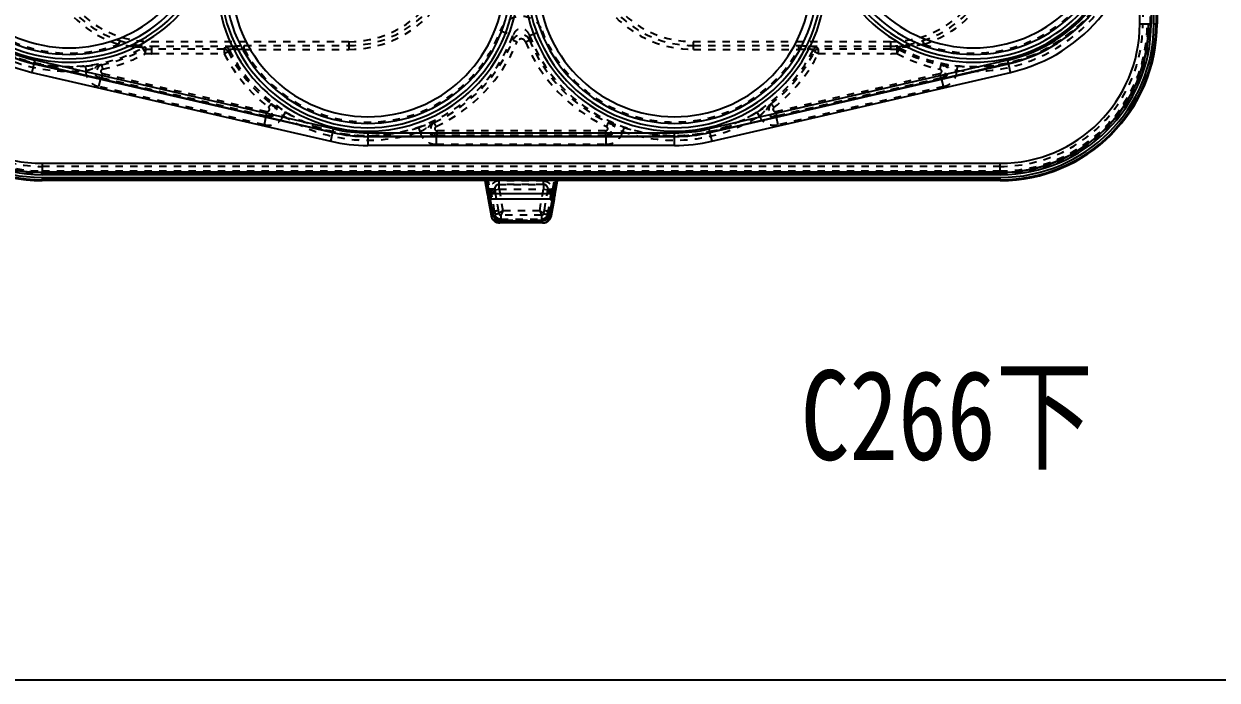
# Model space of a CAD drawing. Header units: millimetres. Extents: x 1727 to 4210, y -6182 to 759.
# Drawn here: x 3102.8 to 3369.4, y -703.2 to -556.7 of the extents above; entities that cross this region are included whole.
import ezdxf

# ---------------------------------------------------------------- set-up
doc = ezdxf.new("R2010")
doc.units = ezdxf.units.MM
doc.header["$LTSCALE"] = 16.335
doc.linetypes.add('HIDDEN', pattern=[0.2, 0.1, -0.1])
doc.layers.get('0').update_dxf_attribs({"linetype": 'CONTINUOUS'})
doc.layers.add('DEFAULT_2', color=8, linetype='HIDDEN')
doc.styles.get("Standard").update_dxf_attribs({"font": 'txt', "width": 0.8})

msp = doc.modelspace()

# ---------------------------------------------------------------- linework, layer by layer
at = {"color": 7, "linetype": 'Continuous'}
for p, q in [((3352.069, -556.714), (3352.069, -445.529)), ((3354.61, -445.481), (3354.61, -556.714)), ((3355.224, -556.714), (3355.224, -445.714)), ((3355.723, -445.714), (3355.723, -556.714)), ((3355.934, -445.714), (3355.934, -556.714)), ((3352.069, -556.714), (3354.61, -556.714)), ((3355.224, -556.714), (3355.934, -556.714)), ((3105.277, -564.798), (3104.644, -567.547)), ((3172.027, -580.183), (3105.277, -564.798)), ((3322.59, -564.798), (3255.84, -580.183)), ((3323.224, -567.547), (3322.59, -564.798)), ((3104.644, -567.547), (3171.394, -582.932)), ((3105.092, -565.603), (3171.842, -580.988)), ((3171.848, -580.961), (3105.098, -565.576)), ((3322.77, -565.576), (3256.02, -580.961)), ((3256.026, -580.988), (3322.776, -565.603)), ((3256.474, -582.932), (3323.224, -567.547)), ((3171.394, -582.932), (3172.027, -580.183)), ((3255.84, -580.183), (3256.474, -582.932)), ((3179.684, -581.054), (3248.184, -581.054)), ((3179.684, -581.054), (3179.684, -583.875)), ((3248.184, -581.852), (3179.684, -581.852)), ((3179.684, -581.88), (3248.184, -581.88)), ((3248.184, -583.875), (3248.184, -581.054)), ((3248.184, -583.875), (3179.684, -583.875)), ((3106.934, -587.849), (3106.934, -590.39)), ((3106.934, -587.849), (3320.934, -587.849)), ((3320.934, -590.39), (3320.934, -587.849)), ((3320.934, -589.844), (3106.934, -589.844)), ((3106.934, -589.891), (3320.934, -589.891)), ((3320.934, -590.39), (3106.934, -590.39)), ((3106.934, -591.003), (3106.934, -591.714)), ((3106.934, -591.003), (3320.934, -591.003)), ((3320.934, -591.503), (3106.934, -591.503)), ((3320.934, -591.714), (3320.934, -591.003)), ((3205.962, -591.714), (3106.934, -591.714)), ((3205.814, -591.694), (3206.331, -594.673)), ((3221.545, -591.706), (3206.323, -591.706)), ((3206.823, -594.588), (3206.323, -591.706)), ((3221.545, -591.706), (3221.045, -594.588)), ((3221.537, -594.673), (3222.046, -591.738)), ((3320.934, -591.714), (3221.906, -591.714)), ((3206.331, -594.673), (3206.823, -594.588)), ((3206.544, -595.881), (3207.193, -599.512)), ((3206.823, -594.588), (3221.045, -594.588)), ((3220.832, -595.837), (3207.036, -595.837)), ((3207.685, -599.469), (3207.036, -595.837)), ((3220.832, -595.837), (3220.183, -599.469)), ((3220.675, -599.512), (3221.324, -595.881)), ((3221.045, -594.588), (3221.537, -594.673)), ((3209.166, -600.704), (3218.702, -600.704)), ((3209.166, -600.704), (3209.166, -601.163)), ((3218.702, -601.162), (3209.166, -601.162)), ((3218.702, -601.163), (3218.702, -600.704))]:
    msp.add_line(p, q, dxfattribs=at)
msp.add_lwpolyline([(2551.758, -310.188), (3425.558, -310.188), (3425.558, -703.248), (2551.758, -703.248)], close=True)
for centre, radius, start, end in [((3112.934, -531.579), 33.717, 102.47454, 77.52546), ((3112.934, -531.579), 32.929, 102.47454, 77.52546), ((3112.934, -531.579), 31.969, 100.30331, 79.69669), ((3314.934, -531.579), 33.717, 102.47454, 77.52546), ((3314.934, -531.579), 32.929, 102.47454, 77.52546), ((3314.934, -531.579), 31.969, 100.30331, 79.69669), ((3112.934, -531.579), 30.491, 97.63481, 82.36519), ((3314.934, -531.579), 30.491, 97.63481, 82.36519), ((3179.684, -546.964), 33.717, 102.47454, 77.52546), ((3248.184, -546.964), 33.717, 102.47454, 77.52546), ((3179.684, -546.964), 32.929, 102.47454, 77.52546), ((3179.684, -546.964), 31.969, 100.30331, 79.69669), ((3179.684, -546.964), 30.491, 97.63481, 82.36519), ((3248.184, -546.964), 32.929, 102.47454, 77.52546), ((3248.184, -546.964), 31.969, 100.30331, 79.69669), ((3248.184, -546.964), 30.491, 97.63481, 82.36519), ((3112.934, -531.579), 36.911, 180, 257.02103), ((3112.934, -531.579), 34.916, 180, 257.02103), ((3112.934, -531.579), 34.888, 180, 257.02103), ((3112.934, -531.579), 34.09, 180, 257.02103), ((3314.934, -531.579), 34.09, 282.97897, 0), ((3314.934, -531.579), 34.888, 282.97897, 0), ((3314.934, -531.579), 34.916, 282.97897, 0), ((3314.934, -531.579), 36.911, 282.97897, 0), ((3106.934, -556.714), 35, 180, 270), ((3106.934, -556.714), 34.789, 180, 270), ((3106.934, -556.714), 34.29, 180, 270), ((3106.934, -556.714), 33.676, 180, 270), ((3106.934, -556.714), 33.177, 180, 270), ((3106.934, -556.714), 33.13, 180, 270), ((3106.934, -556.714), 31.135, 180, 270), ((3320.934, -556.714), 35, 270, 0), ((3320.934, -556.714), 34.789, 270, 0), ((3320.934, -556.714), 34.29, 270, 0), ((3320.934, -556.714), 33.676, 270, 360), ((3320.934, -556.714), 33.177, 270, 0), ((3320.934, -556.714), 33.13, 270, 0), ((3320.934, -556.714), 31.135, 270, 360), ((3179.684, -546.964), 34.916, 257.02103, 270), ((3179.684, -546.964), 34.888, 257.02103, 270), ((3179.684, -546.964), 34.09, 257.02103, 270), ((3248.184, -546.964), 34.09, 270, 282.97897), ((3248.184, -546.964), 34.888, 270, 282.97897), ((3248.184, -546.964), 34.916, 270, 282.97897), ((3179.684, -546.964), 36.911, 257.02103, 270), ((3248.184, -546.964), 36.911, 270, 282.97897), ((3448.58, -552.623), 245.871, 189.84745, 190.13323), ((3465.554, -551.174), 262.348, 189.52532, 189.80211), ((2962.221, -551.158), 262.442, 350.19794, 350.47463), ((2979.178, -552.604), 245.983, 349.86683, 350.15248), ((3209.135, -599.167), 1.973, 190.14898, 193.79418), ((3209.163, -599.159), 2.003, 193.81869, 250.09743), ((3218.705, -599.159), 2.003, 289.9037, 346.17828), ((3218.733, -599.167), 1.973, 346.20275, 349.85107)]:
    msp.add_arc(centre, radius, start, end, dxfattribs=at)
for centre, start_param, end_param in [((3206.327, -591.732), 1.5797833, 2.3751822), ((3221.541, -591.732), 7.0495958, 7.8449946)]:
    msp.add_ellipse(centre, major_axis=(0.507, 0), ratio=0.0516314, start_param=start_param, end_param=end_param, dxfattribs=at)
for points, knots in [([(3207.036, -595.837), (3206.971, -595.849), (3206.878, -595.864), (3206.759, -595.88), (3206.684, -595.888), (3206.624, -595.892), (3206.584, -595.893), (3206.561, -595.891), (3206.55, -595.89), (3206.542, -595.884), (3206.544, -595.881)], [0, 0, 0, 0, 0.3921688, 0.5684513, 0.7203828, 0.8426387, 0.9304489, 0.9605787, 0.9815196, 1, 1, 1, 1]), ([(3221.324, -595.881), (3221.325, -595.884), (3221.317, -595.89), (3221.307, -595.891), (3221.283, -595.893), (3221.243, -595.892), (3221.183, -595.888), (3221.109, -595.879), (3220.99, -595.864), (3220.896, -595.849), (3220.832, -595.837)], [0, 0, 0, 0, 0.0185262, 0.0395431, 0.0697524, 0.1576736, 0.2800938, 0.4320627, 0.6081081, 1, 1, 1, 1]), ([(3207.192, -599.515), (3207.193, -599.519), (3207.211, -599.523), (3207.237, -599.524), (3207.284, -599.523), (3207.372, -599.516), (3207.508, -599.498), (3207.623, -599.48), (3207.685, -599.469)], [0, 0, 0, 0, 0.0250661, 0.0832305, 0.1753901, 0.2988418, 0.6208623, 1, 1, 1, 1]), ([(3209.166, -600.704), (3208.992, -600.705), (3208.641, -600.643), (3208.181, -600.378), (3207.838, -599.973), (3207.715, -599.64), (3207.685, -599.469)], [0, 0, 0, 0, 0.2503683, 0.5005174, 0.750374, 1, 1, 1, 1]), ([(3220.183, -599.469), (3220.152, -599.64), (3220.03, -599.973), (3219.687, -600.378), (3219.226, -600.643), (3218.876, -600.705), (3218.702, -600.704)], [0, 0, 0, 0, 0.2496258, 0.4994826, 0.749632, 1, 1, 1, 1]), ([(3220.183, -599.469), (3220.245, -599.48), (3220.36, -599.498), (3220.496, -599.516), (3220.584, -599.523), (3220.631, -599.524), (3220.657, -599.523), (3220.674, -599.519), (3220.675, -599.515)], [0, 0, 0, 0, 0.3793929, 0.7016551, 0.8249593, 0.9170189, 0.9750331, 1, 1, 1, 1])]:
    msp.add_open_spline(points, degree=3, knots=knots, dxfattribs=at)
for points in [[(3208.481, -601.043), (3208.699, -601.121), (3208.934, -601.163), (3209.166, -601.163)], [(3218.702, -601.163), (3218.934, -601.163), (3219.169, -601.121), (3219.387, -601.043)]]:
    msp.add_open_spline(points, degree=3, dxfattribs=at)
at = {"layer": 'DEFAULT_2', "color": 8, "linetype": 'HIDDEN'}
for p, q in [((3352.757, -445.714), (3352.757, -556.714)), ((3354.46, -556.714), (3354.46, -445.714)), ((3209.287, -558.239), (3212.075, -559.301)), ((3215.793, -559.301), (3218.581, -558.239)), ((3124.241, -560.443), (3123.979, -561.269)), ((3129.986, -561.933), (3130.071, -562.334)), ((3130.016, -563.327), (3130.071, -562.334)), ((3131.434, -563.366), (3131.434, -560.688)), ((3175.434, -560.688), (3131.434, -560.688)), ((3131.434, -561.683), (3149.459, -561.683)), ((3147.579, -562.372), (3147.823, -561.976)), ((3152.033, -562.42), (3152.033, -561.554)), ((3152.033, -561.554), (3175.434, -561.554)), ((3175.434, -560.688), (3175.434, -562.42)), ((3212.095, -560.326), (3213.014, -560.705)), ((3214.853, -560.705), (3215.773, -560.326)), ((3296.434, -560.688), (3252.434, -560.688)), ((3252.434, -562.42), (3252.434, -560.688)), ((3252.434, -561.554), (3275.835, -561.554)), ((3275.835, -561.554), (3275.835, -562.42)), ((3278.409, -561.683), (3296.434, -561.683)), ((3280.045, -561.976), (3280.288, -562.372)), ((3296.434, -560.688), (3296.434, -563.366)), ((3297.797, -562.334), (3297.882, -561.933)), ((3297.797, -562.334), (3297.852, -563.327)), ((3303.888, -561.269), (3303.627, -560.443)), ((3129.545, -562.451), (3130.016, -563.327)), ((3147.579, -562.372), (3131.434, -562.372)), ((3131.434, -563.366), (3147.579, -563.366)), ((3147.579, -562.372), (3147.579, -563.366)), ((3147.579, -563.366), (3148.465, -562.914)), ((3148.711, -562.524), (3148.465, -562.914)), ((3152.033, -562.42), (3175.434, -562.42)), ((3252.434, -562.42), (3275.835, -562.42)), ((3279.403, -562.914), (3279.156, -562.524)), ((3279.403, -562.914), (3280.288, -563.366)), ((3296.434, -562.372), (3280.288, -562.372)), ((3280.288, -563.366), (3280.288, -562.372)), ((3280.288, -563.366), (3296.434, -563.366)), ((3297.852, -563.327), (3298.323, -562.451)), ((3116.57, -566.13), (3116.674, -567.119)), ((3120.092, -565.864), (3120.239, -565.867)), ((3120.446, -566.84), (3120.239, -565.867)), ((3307.629, -565.867), (3307.422, -566.84)), ((3307.629, -565.867), (3307.776, -565.864)), ((3311.298, -566.13), (3311.194, -567.119)), ((3119.615, -570.716), (3120.062, -568.778)), ((3156.993, -577.29), (3120.062, -568.778)), ((3120.215, -568.78), (3120.438, -567.811)), ((3120.215, -568.78), (3156.854, -577.224)), ((3120.438, -567.811), (3157.078, -576.255)), ((3270.79, -576.255), (3307.43, -567.811)), ((3307.806, -568.778), (3270.875, -577.29)), ((3271.013, -577.224), (3307.653, -568.78)), ((3307.43, -567.811), (3307.653, -568.78)), ((3308.253, -570.716), (3307.806, -568.778)), ((3156.546, -579.228), (3119.615, -570.716)), ((3308.253, -570.716), (3271.322, -579.228)), ((3158.108, -574.595), (3157.496, -575.379)), ((3158.108, -574.595), (3158.241, -574.657)), ((3269.627, -574.657), (3269.76, -574.595)), ((3270.372, -575.379), (3269.76, -574.595)), ((3156.546, -579.228), (3156.993, -577.29)), ((3157.078, -576.255), (3156.854, -577.224)), ((3161.291, -576.438), (3160.764, -577.281)), ((3266.576, -576.438), (3267.103, -577.282)), ((3271.013, -577.224), (3270.79, -576.255)), ((3271.322, -579.228), (3270.875, -577.29)), ((3190.987, -579.816), (3191.31, -580.756)), ((3194.359, -578.765), (3194.503, -578.735)), ((3194.923, -579.636), (3194.503, -578.735)), ((3232.734, -580.584), (3195.134, -580.584)), ((3195.134, -581.579), (3195.134, -580.584)), ((3232.734, -580.584), (3232.734, -581.579)), ((3233.365, -578.735), (3232.944, -579.636)), ((3233.365, -578.735), (3233.508, -578.765)), ((3236.881, -579.816), (3236.557, -580.756)), ((3232.883, -581.612), (3194.984, -581.612)), ((3194.984, -583.601), (3194.984, -581.612)), ((3194.984, -583.601), (3232.883, -583.601)), ((3195.134, -581.579), (3232.734, -581.579)), ((3232.883, -583.601), (3232.883, -581.612)), ((3320.934, -588.536), (3106.934, -588.536)), ((3106.934, -589.534), (3320.934, -589.534)), ((3320.934, -589.741), (3106.934, -589.741)), ((3106.934, -590.239), (3320.934, -590.239)), ((3205.814, -591.694), (3205.997, -591.511)), ((3205.997, -591.511), (3206.417, -591.011)), ((3206.379, -593.711), (3205.997, -591.51)), ((3206.417, -591.011), (3206.871, -593.626)), ((3220.997, -593.626), (3221.45, -591.011)), ((3221.45, -591.011), (3221.871, -591.511)), ((3221.87, -591.51), (3221.488, -593.711)), ((3221.871, -591.511), (3222.054, -591.694)), ((3206.871, -593.626), (3206.379, -593.711)), ((3207.318, -599.387), (3206.486, -594.342)), ((3207.163, -593.626), (3206.871, -593.626)), ((3206.978, -594.327), (3207.247, -594.327)), ((3206.978, -594.327), (3207.81, -599.372)), ((3207.961, -593.6), (3207.163, -593.626)), ((3207.98, -598.583), (3207.247, -594.327)), ((3208.014, -593.765), (3207.975, -593.731)), ((3208.014, -593.765), (3208.999, -593.602)), ((3208.014, -593.765), (3208.769, -598.341)), ((3208.035, -594.085), (3208.769, -598.341)), ((3218.907, -591.771), (3208.96, -591.771)), ((3208.96, -592.57), (3208.96, -591.771)), ((3208.96, -592.57), (3218.908, -592.57)), ((3208.999, -592.604), (3208.96, -592.57)), ((3218.868, -592.604), (3208.999, -592.604)), ((3208.999, -593.602), (3208.999, -592.604)), ((3208.999, -593.602), (3218.868, -593.602)), ((3208.999, -593.602), (3209.8, -598.458)), ((3218.068, -598.458), (3218.868, -593.602)), ((3218.908, -592.57), (3218.868, -592.604)), ((3218.868, -592.604), (3218.868, -593.602)), ((3218.868, -593.602), (3219.854, -593.765)), ((3218.908, -592.57), (3218.908, -591.771)), ((3219.099, -598.341), (3219.854, -593.765)), ((3219.099, -598.341), (3219.833, -594.085)), ((3219.893, -593.731), (3219.854, -593.765)), ((3220.621, -594.327), (3219.887, -598.583)), ((3219.906, -593.6), (3220.705, -593.626)), ((3220.058, -599.372), (3220.89, -594.327)), ((3221.382, -594.342), (3220.55, -599.387)), ((3220.621, -594.327), (3220.89, -594.327)), ((3220.997, -593.626), (3220.705, -593.626)), ((3221.488, -593.711), (3220.997, -593.626)), ((3222.046, -591.738), (3222.054, -591.694)), ((3207.193, -599.512), (3207.192, -599.515)), ((3207.318, -599.387), (3207.193, -599.512)), ((3209.8, -598.458), (3209.384, -599.44)), ((3218.484, -599.44), (3209.384, -599.44)), ((3209.384, -599.44), (3209.384, -600.337)), ((3218.068, -598.458), (3209.8, -598.458)), ((3218.068, -598.458), (3218.98, -599.036)), ((3218.484, -599.44), (3218.484, -600.337)), ((3220.675, -599.512), (3220.55, -599.387)), ((3220.675, -599.515), (3220.675, -599.512)), ((3209.276, -601.052), (3209.166, -601.162)), ((3209.166, -601.163), (3209.166, -601.162)), ((3218.591, -600.623), (3209.276, -600.623)), ((3209.276, -600.623), (3209.276, -601.052)), ((3209.276, -601.052), (3218.591, -601.052)), ((3209.384, -600.337), (3218.483, -600.337)), ((3218.591, -600.623), (3218.591, -601.052)), ((3218.702, -601.162), (3218.591, -601.052)), ((3218.702, -601.162), (3218.702, -601.163))]:
    msp.add_line(p, q, dxfattribs=at)
for centre, radius, start, end in [((3112.934, -531.579), 34.661, 110.85165, 298.46167), ((3314.934, -531.579), 34.661, 241.53828, 69.14835), ((3112.934, -531.579), 31.678, 110.85169, 290.4069), ((3314.934, -531.579), 31.678, 249.59286, 69.1483), ((3112.934, -531.579), 35.737, 161.01329, 276.0073), ((3112.934, -531.579), 34.742, 161.0165, 276.00618), ((3314.934, -531.579), 35.737, 263.99226, 18.98627), ((3314.934, -531.579), 34.742, 263.99549, 18.98515), ((3131.434, -537.714), 24.706, 180, 252.43937), ((3131.434, -537.714), 23.84, 180, 252.43937), ((3131.434, -537.714), 22.974, 180, 270), ((3175.434, -537.714), 24.706, 270, 360), ((3175.434, -537.714), 23.84, 270, 0), ((3175.434, -537.714), 22.974, 270, 0), ((3252.434, -537.714), 24.706, 180, 270), ((3252.434, -537.714), 23.84, 180, 270), ((3252.434, -537.714), 22.974, 180, 270), ((3296.434, -537.714), 22.974, 270, 360), ((3296.434, -537.714), 23.84, 287.56098, 0), ((3296.434, -537.714), 24.706, 287.56098, 360), ((3106.934, -556.714), 33.526, 180, 270), ((3106.934, -556.714), 33.027, 180, 270), ((3106.934, -556.714), 32.82, 180, 270), ((3106.934, -556.714), 31.823, 180, 270), ((3320.934, -556.714), 33.526, 270, 360), ((3320.934, -556.714), 33.027, 270, 0), ((3320.934, -556.714), 32.82, 270, 0), ((3320.934, -556.714), 31.823, 270, 0), ((3179.684, -546.964), 34.661, 206.67461, 339.14836), ((3179.684, -546.964), 31.678, 209.20434, 339.14831), ((3213.934, -561.111), 2, 23.12977, 156.87303), ((3248.184, -546.964), 34.661, 200.85164, 333.32539), ((3248.184, -546.964), 31.678, 200.85169, 330.79566), ((3131.434, -537.714), 23.969, 260.96397, 270), ((3131.434, -537.714), 24.658, 266.8314, 270), ((3147.816, -562.982), 1.006, 27.09448, 89.59949), ((3179.684, -546.964), 35.057, 295.00586, 337.59541), ((3179.684, -546.964), 36.052, 295.00586, 337.5953), ((3248.184, -546.964), 36.052, 202.4047, 244.99411), ((3248.184, -546.964), 35.057, 202.40459, 244.99414), ((3280.052, -562.982), 1.006, 90.39956, 152.90522), ((3296.434, -537.714), 23.969, 270, 279.0365), ((3296.434, -537.714), 24.658, 270, 273.16914), ((3112.934, -531.579), 35.057, 282.02689, 298.28218), ((3112.934, -531.579), 36.052, 282.02689, 298.28218), ((3131.434, -537.714), 25.653, 266.8314, 270), ((3147.572, -563.378), 1.006, 27.46304, 89.58881), ((3179.684, -546.964), 36.052, 207.06344, 232.01515), ((3179.684, -546.964), 35.057, 207.06344, 232.01517), ((3248.184, -546.964), 35.057, 307.98483, 332.93656), ((3248.184, -546.964), 36.052, 307.98483, 332.93656), ((3280.295, -563.378), 1.006, 90.41083, 152.53733), ((3296.434, -537.714), 25.653, 270, 273.16914), ((3314.934, -531.579), 36.052, 241.71778, 257.9731), ((3314.934, -531.579), 35.057, 241.71778, 257.97311), ((3121.464, -493.745), 75.045, 268.92779, 269.04821), ((3306.406, -493.847), 74.943, 270.95168, 271.07227), ((3188.533, -509.304), 74.945, 244.99374, 245.11433), ((3179.684, -546.964), 35.737, 238.03433, 288.98628), ((3179.684, -546.964), 34.742, 238.03753, 288.98515), ((3248.184, -546.964), 35.737, 251.01329, 301.96525), ((3248.184, -546.964), 34.742, 251.0165, 301.96413), ((3239.292, -509.212), 75.047, 294.88589, 295.00631), ((3179.498, -508.18), 75.046, 281.90692, 282.02733), ((3248.349, -508.278), 74.946, 257.97272, 258.0933), ((3131.93, -606.636), 75.563, 9.36391, 9.84911), ((3115.212, -607.947), 92.771, 8.44224, 8.88019), ((3208.959, -593.568), 1.797, 89.94662, 181.8525), ((3209.656, -593.558), 2.494, 181.55092, 188.02351), ((3319.985, -578.002), 113.914, 188.02585, 188.23945), ((3208.931, -593.566), 0.971, 182.01059, 189.81635), ((3288.119, -580.279), 81.265, 189.52856, 189.78112), ((3209.004, -593.606), 1.002, 90.22949, 189.13309), ((3218.864, -593.606), 1.002, 350.86691, 89.77051), ((3139.741, -580.277), 81.273, 350.21889, 350.47143), ((3218.937, -593.566), 0.971, 350.18337, 357.98999), ((3107.856, -577.998), 113.942, 351.76058, 351.97412), ((3218.211, -593.558), 2.494, 351.97653, 358.44903), ((3313.206, -608.03), 93.328, 171.12112, 171.55645), ((3296.219, -606.684), 75.848, 170.1518, 170.63518), ((3298.541, -582.971), 91.896, 189.78153, 190.22162), ((3371.719, -570.794), 165.263, 189.59517, 189.83969), ((3056.14, -570.793), 165.271, 350.16034, 350.40484), ((3129.323, -582.97), 91.9, 349.7785, 350.21857)]:
    msp.add_arc(centre, radius, start, end, dxfattribs=at)
for centre, start_param, end_param in [((3206.321, -591.695), 3.0900548, 3.9259772), ((3221.547, -591.695), -0.7843845, 0.0515379)]:
    msp.add_ellipse(centre, major_axis=(0.507, 0), ratio=0.0516314, start_param=start_param, end_param=end_param, dxfattribs=at)
for points, knots in [([(3209.287, -558.239), (3209.466, -557.769), (3209.961, -556.875), (3211.054, -555.805), (3212.42, -555.109), (3213.934, -554.867), (3215.448, -555.11), (3216.814, -555.805), (3217.907, -556.875), (3218.402, -557.769), (3218.581, -558.239)], [0, 0, 0, 0, 0.1250521, 0.2500782, 0.3750535, 0.5000356, 0.6250119, 0.7499767, 0.8749729, 1, 1, 1, 1]), ([(3215.793, -559.301), (3215.655, -558.896), (3215.286, -558.323), (3214.549, -557.9), (3213.934, -557.782), (3213.319, -557.9), (3212.582, -558.323), (3212.213, -558.896), (3212.075, -559.301)], [0, 0, 0, 0, 0.2554713, 0.379135, 0.4999934, 0.6208551, 0.7445158, 1, 1, 1, 1]), ([(3212.095, -560.326), (3212.093, -560.242), (3212.087, -559.901), (3212.08, -559.559), (3212.075, -559.301)], [0, 0, 0, 0, 0.2442881, 1, 1, 1, 1]), ([(3215.793, -559.301), (3215.791, -559.389), (3215.784, -559.73), (3215.778, -560.072), (3215.773, -560.326)], [0, 0, 0, 0, 0.255924, 1, 1, 1, 1]), ([(3127.258, -561.828), (3126.715, -561.784), (3125.623, -561.578), (3124.535, -561.366), (3123.979, -561.269)], [0, 0, 0, 0, 0.4907862, 1, 1, 1, 1]), ([(3124.241, -560.443), (3124.81, -560.623), (3125.942, -560.972), (3127.09, -561.278), (3127.669, -561.385)], [0, 0, 0, 0, 0.5034156, 1, 1, 1, 1]), ([(3127.669, -561.385), (3127.587, -561.391), (3127.463, -561.488), (3127.344, -561.655), (3127.285, -561.767), (3127.258, -561.828)], [0, 0, 0, 0, 0.3950541, 0.6778741, 1, 1, 1, 1]), ([(3129.452, -562.051), (3129.451, -562.042), (3129.426, -562.023), (3129.378, -562.008), (3129.302, -561.991), (3129.161, -561.97), (3128.945, -561.949), (3128.654, -561.927), (3128.331, -561.905), (3127.985, -561.882), (3127.625, -561.857), (3127.381, -561.838), (3127.258, -561.828)], [0, 0, 0, 0, 0.0127972, 0.0365069, 0.0716339, 0.1166825, 0.2296725, 0.3638794, 0.5117333, 0.6687032, 0.8320549, 1, 1, 1, 1]), ([(3127.669, -561.385), (3127.943, -561.443), (3128.344, -561.523), (3128.86, -561.623), (3129.203, -561.691), (3129.501, -561.754), (3129.736, -561.811), (3129.888, -561.86), (3129.962, -561.9), (3129.983, -561.922), (3129.986, -561.933)], [0, 0, 0, 0, 0.3506982, 0.5120652, 0.6599046, 0.7890405, 0.8932307, 0.9645456, 0.9864463, 1, 1, 1, 1]), ([(3129.986, -561.933), (3129.939, -561.93), (3129.755, -561.933), (3129.573, -561.986), (3129.452, -562.051)], [0, 0, 0, 0, 0.2550439, 1, 1, 1, 1]), ([(3129.545, -562.451), (3129.537, -562.418), (3129.515, -562.335), (3129.49, -562.201), (3129.464, -562.101), (3129.452, -562.051)], [0, 0, 0, 0, 0.2492533, 0.6257085, 1, 1, 1, 1]), ([(3147.823, -561.976), (3147.835, -561.957), (3147.886, -561.922), (3147.988, -561.883), (3148.137, -561.843), (3148.418, -561.788), (3148.864, -561.731), (3149.246, -561.698), (3149.459, -561.683)], [0, 0, 0, 0, 0.0402877, 0.1054405, 0.1969048, 0.3140203, 0.6183557, 1, 1, 1, 1]), ([(3149.459, -561.683), (3149.874, -561.668), (3150.73, -561.59), (3151.589, -561.554), (3152.033, -561.554)], [0, 0, 0, 0, 0.483534, 1, 1, 1, 1]), ([(3149.459, -561.683), (3149.588, -561.702), (3149.775, -561.863), (3149.915, -562.137), (3149.969, -562.311), (3149.988, -562.402)], [0, 0, 0, 0, 0.4203986, 0.7003914, 1, 1, 1, 1]), ([(3149.988, -562.402), (3150.146, -562.4), (3150.472, -562.396), (3150.974, -562.37), (3151.499, -562.366), (3151.854, -562.399), (3152.033, -562.42)], [0, 0, 0, 0, 0.2305236, 0.4781629, 0.7365088, 1, 1, 1, 1]), ([(3214.853, -560.705), (3214.779, -560.525), (3214.524, -560.2), (3213.934, -560.013), (3213.344, -560.2), (3213.088, -560.525), (3213.014, -560.705)], [0, 0, 0, 0, 0.2502989, 0.500024, 0.7497392, 1, 1, 1, 1]), ([(3275.835, -561.554), (3276.279, -561.554), (3277.138, -561.59), (3277.994, -561.668), (3278.409, -561.683)], [0, 0, 0, 0, 0.5164637, 1, 1, 1, 1]), ([(3275.835, -562.42), (3276.013, -562.398), (3276.368, -562.366), (3276.894, -562.371), (3277.396, -562.396), (3277.722, -562.4), (3277.879, -562.402)], [0, 0, 0, 0, 0.2634809, 0.5218346, 0.7694796, 1, 1, 1, 1]), ([(3278.409, -561.683), (3278.28, -561.702), (3278.093, -561.863), (3277.953, -562.137), (3277.899, -562.311), (3277.879, -562.402)], [0, 0, 0, 0, 0.4204034, 0.7003943, 1, 1, 1, 1]), ([(3278.409, -561.683), (3278.622, -561.698), (3279.004, -561.731), (3279.45, -561.788), (3279.731, -561.843), (3279.88, -561.883), (3279.981, -561.922), (3280.033, -561.957), (3280.045, -561.976)], [0, 0, 0, 0, 0.3816441, 0.6859886, 0.8031068, 0.8945684, 0.9597151, 1, 1, 1, 1]), ([(3297.882, -561.933), (3297.884, -561.922), (3297.905, -561.9), (3297.979, -561.86), (3298.131, -561.811), (3298.367, -561.754), (3298.664, -561.691), (3299.007, -561.623), (3299.524, -561.523), (3299.925, -561.443), (3300.198, -561.385)], [0, 0, 0, 0, 0.0135707, 0.0354686, 0.1067484, 0.2109532, 0.3400937, 0.4879285, 0.6492969, 1, 1, 1, 1]), ([(3297.882, -561.933), (3297.929, -561.93), (3298.112, -561.933), (3298.295, -561.986), (3298.415, -562.051)], [0, 0, 0, 0, 0.2550439, 1, 1, 1, 1]), ([(3298.415, -562.051), (3298.408, -562.084), (3298.386, -562.167), (3298.36, -562.302), (3298.335, -562.401), (3298.323, -562.451)], [0, 0, 0, 0, 0.2492626, 0.6257022, 1, 1, 1, 1]), ([(3300.61, -561.828), (3300.48, -561.838), (3300.224, -561.858), (3299.849, -561.884), (3299.494, -561.908), (3299.169, -561.93), (3298.884, -561.952), (3298.679, -561.973), (3298.55, -561.994), (3298.482, -562.01), (3298.439, -562.025), (3298.417, -562.043), (3298.415, -562.051)], [0, 0, 0, 0, 0.1771469, 0.347425, 0.5086584, 0.6573963, 0.7889566, 0.8950397, 0.9357615, 0.967022, 0.9882084, 1, 1, 1, 1]), ([(3300.198, -561.385), (3300.777, -561.278), (3301.925, -560.972), (3303.058, -560.623), (3303.627, -560.443)], [0, 0, 0, 0, 0.4965837, 1, 1, 1, 1]), ([(3300.198, -561.385), (3300.281, -561.391), (3300.406, -561.489), (3300.524, -561.655), (3300.583, -561.767), (3300.61, -561.828)], [0, 0, 0, 0, 0.39773, 0.6802235, 1, 1, 1, 1]), ([(3303.888, -561.269), (3303.332, -561.366), (3302.245, -561.577), (3301.152, -561.784), (3300.61, -561.828)], [0, 0, 0, 0, 0.5092109, 1, 1, 1, 1]), ([(3149.988, -562.402), (3149.821, -562.396), (3149.521, -562.391), (3149.133, -562.405), (3148.883, -562.437), (3148.758, -562.479), (3148.719, -562.508), (3148.712, -562.524)], [0, 0, 0, 0, 0.3861096, 0.6911057, 0.8965566, 0.9600439, 1, 1, 1, 1]), ([(3279.156, -562.524), (3279.149, -562.508), (3279.11, -562.479), (3278.984, -562.437), (3278.734, -562.405), (3278.347, -562.391), (3278.047, -562.396), (3277.879, -562.402)], [0, 0, 0, 0, 0.0399576, 0.1034444, 0.3088934, 0.6138897, 1, 1, 1, 1]), ([(3116.569, -566.13), (3116.965, -566.089), (3117.692, -566.015), (3118.663, -565.93), (3119.442, -565.889), (3119.889, -565.873), (3120.092, -565.864)], [0, 0, 0, 0, 0.3378559, 0.62021, 0.8280698, 1, 1, 1, 1]), ([(3116.674, -567.119), (3116.648, -567.537), (3116.768, -568.393), (3117.423, -569.499), (3118.411, -570.311), (3119.206, -570.622), (3119.615, -570.716)], [0, 0, 0, 0, 0.2497251, 0.4996315, 0.7497113, 1, 1, 1, 1]), ([(3116.674, -567.119), (3116.842, -567.089), (3117.168, -567.022), (3117.636, -566.898), (3118.064, -566.729), (3118.45, -566.511), (3118.827, -566.283), (3119.362, -566.026), (3119.798, -565.907), (3120.092, -565.864)], [0, 0, 0, 0, 0.1396815, 0.2724666, 0.3959146, 0.5151234, 0.6351459, 0.7566818, 1, 1, 1, 1]), ([(3120.092, -565.864), (3119.904, -565.895), (3119.531, -565.995), (3119.013, -566.268), (3118.657, -566.626), (3118.483, -566.994), (3118.435, -567.302), (3118.479, -567.611), (3118.645, -567.982), (3118.991, -568.349), (3119.503, -568.635), (3119.874, -568.744), (3120.062, -568.778)], [0, 0, 0, 0, 0.1212339, 0.2439211, 0.3694642, 0.4343441, 0.4999132, 0.5655542, 0.6302257, 0.7557428, 0.8785258, 1, 1, 1, 1]), ([(3120.239, -565.867), (3120.083, -565.905), (3119.78, -566.037), (3119.417, -566.374), (3119.179, -566.816), (3119.093, -567.314), (3119.17, -567.813), (3119.401, -568.259), (3119.759, -568.602), (3120.06, -568.739), (3120.215, -568.78)], [0, 0, 0, 0, 0.1226999, 0.2469677, 0.3728964, 0.5000097, 0.6270559, 0.7530141, 0.8772825, 1, 1, 1, 1]), ([(3120.446, -566.84), (3120.332, -566.864), (3120.115, -566.979), (3119.973, -567.321), (3120.109, -567.665), (3120.324, -567.784), (3120.438, -567.811)], [0, 0, 0, 0, 0.2559505, 0.4997708, 0.743766, 1, 1, 1, 1]), ([(3307.43, -567.811), (3307.543, -567.784), (3307.758, -567.666), (3307.894, -567.321), (3307.753, -566.979), (3307.536, -566.864), (3307.422, -566.84)], [0, 0, 0, 0, 0.2559468, 0.4997885, 0.7437626, 1, 1, 1, 1]), ([(3307.653, -568.78), (3307.808, -568.739), (3308.109, -568.602), (3308.467, -568.259), (3308.698, -567.813), (3308.775, -567.314), (3308.689, -566.816), (3308.451, -566.374), (3308.087, -566.037), (3307.785, -565.905), (3307.629, -565.867)], [0, 0, 0, 0, 0.1227212, 0.2469945, 0.3729185, 0.5000281, 0.6270778, 0.7530407, 0.8773035, 1, 1, 1, 1]), ([(3307.776, -565.864), (3307.978, -565.873), (3308.425, -565.889), (3309.205, -565.93), (3310.177, -566.015), (3310.904, -566.089), (3311.3, -566.131)], [0, 0, 0, 0, 0.1719142, 0.3797747, 0.6621664, 1, 1, 1, 1]), ([(3307.776, -565.864), (3308.07, -565.907), (3308.505, -566.026), (3309.04, -566.283), (3309.417, -566.511), (3309.803, -566.729), (3310.232, -566.897), (3310.7, -567.02), (3311.026, -567.089), (3311.194, -567.119)], [0, 0, 0, 0, 0.2433237, 0.3648576, 0.4848855, 0.6041118, 0.7275311, 0.8603191, 1, 1, 1, 1]), ([(3307.806, -568.778), (3308.014, -568.74), (3308.416, -568.618), (3308.939, -568.3), (3309.32, -567.854), (3309.467, -567.302), (3309.311, -566.753), (3308.921, -566.316), (3308.39, -566.011), (3307.985, -565.898), (3307.776, -565.864)], [0, 0, 0, 0, 0.1351322, 0.2646731, 0.3862446, 0.5001398, 0.613806, 0.7350736, 0.864615, 1, 1, 1, 1]), ([(3308.253, -570.716), (3308.661, -570.622), (3309.456, -570.311), (3310.445, -569.499), (3311.1, -568.393), (3311.22, -567.537), (3311.194, -567.119)], [0, 0, 0, 0, 0.2502434, 0.5003558, 0.7502847, 1, 1, 1, 1]), ([(3156.854, -577.224), (3157.012, -577.256), (3157.342, -577.264), (3157.814, -577.113), (3158.217, -576.813), (3158.504, -576.397), (3158.646, -575.912), (3158.625, -575.411), (3158.445, -574.948), (3158.231, -574.698), (3158.108, -574.595)], [0, 0, 0, 0, 0.1227208, 0.2469934, 0.3729169, 0.5000268, 0.6270767, 0.75304, 0.8773033, 1, 1, 1, 1]), ([(3156.993, -577.29), (3157.197, -577.347), (3157.611, -577.413), (3158.221, -577.356), (3158.758, -577.122), (3159.132, -576.69), (3159.232, -576.128), (3159.073, -575.564), (3158.729, -575.057), (3158.414, -574.779), (3158.241, -574.657)], [0, 0, 0, 0, 0.1351321, 0.264673, 0.3862445, 0.5001396, 0.6138057, 0.7350734, 0.8646151, 1, 1, 1, 1]), ([(3157.078, -576.255), (3157.191, -576.282), (3157.436, -576.269), (3157.71, -576.019), (3157.732, -575.649), (3157.587, -575.451), (3157.496, -575.379)], [0, 0, 0, 0, 0.2559469, 0.4997884, 0.7437626, 1, 1, 1, 1]), ([(3158.241, -574.657), (3158.487, -574.824), (3158.826, -575.122), (3159.194, -575.587), (3159.434, -575.957), (3159.685, -576.322), (3159.997, -576.661), (3160.364, -576.976), (3160.627, -577.18), (3160.765, -577.281)], [0, 0, 0, 0, 0.243324, 0.3648578, 0.4848854, 0.6041119, 0.7275313, 0.8603191, 1, 1, 1, 1]), ([(3158.241, -574.657), (3158.419, -574.753), (3158.814, -574.963), (3159.497, -575.341), (3160.334, -575.843), (3160.955, -576.228), (3161.293, -576.439)], [0, 0, 0, 0, 0.1719143, 0.3797749, 0.6621659, 1, 1, 1, 1]), ([(3266.576, -576.438), (3266.914, -576.228), (3267.535, -575.843), (3268.371, -575.341), (3269.054, -574.963), (3269.448, -574.753), (3269.627, -574.657)], [0, 0, 0, 0, 0.3378559, 0.6202099, 0.8280695, 1, 1, 1, 1]), ([(3267.103, -577.281), (3267.241, -577.181), (3267.504, -576.977), (3267.871, -576.661), (3268.182, -576.322), (3268.434, -575.957), (3268.673, -575.587), (3269.042, -575.122), (3269.381, -574.824), (3269.627, -574.657)], [0, 0, 0, 0, 0.1396815, 0.2724666, 0.3959145, 0.5151234, 0.6351459, 0.7566817, 1, 1, 1, 1]), ([(3269.627, -574.657), (3269.453, -574.779), (3269.139, -575.058), (3268.794, -575.565), (3268.635, -576.129), (3268.736, -576.691), (3269.11, -577.122), (3269.647, -577.356), (3270.257, -577.413), (3270.671, -577.347), (3270.875, -577.29)], [0, 0, 0, 0, 0.1354399, 0.2650568, 0.3863999, 0.5001004, 0.6139636, 0.7354637, 0.8649285, 1, 1, 1, 1]), ([(3269.76, -574.595), (3269.637, -574.698), (3269.422, -574.948), (3269.243, -575.411), (3269.222, -575.912), (3269.363, -576.397), (3269.651, -576.813), (3270.054, -577.113), (3270.526, -577.264), (3270.856, -577.256), (3271.013, -577.225)], [0, 0, 0, 0, 0.1226997, 0.2469668, 0.372895, 0.5000085, 0.6270549, 0.7530134, 0.8772823, 1, 1, 1, 1]), ([(3270.372, -575.379), (3270.28, -575.451), (3270.136, -575.649), (3270.158, -576.018), (3270.431, -576.269), (3270.676, -576.282), (3270.79, -576.255)], [0, 0, 0, 0, 0.2559504, 0.4997708, 0.7437662, 1, 1, 1, 1]), ([(3156.546, -579.228), (3156.955, -579.323), (3157.805, -579.391), (3159.05, -579.093), (3160.122, -578.385), (3160.605, -577.668), (3160.764, -577.281)], [0, 0, 0, 0, 0.2502434, 0.5003558, 0.7502849, 1, 1, 1, 1]), ([(3267.103, -577.282), (3267.263, -577.668), (3267.745, -578.385), (3268.818, -579.093), (3270.062, -579.391), (3270.913, -579.323), (3271.322, -579.228)], [0, 0, 0, 0, 0.2497251, 0.4996316, 0.7497113, 1, 1, 1, 1]), ([(3190.986, -579.816), (3191.363, -579.686), (3192.054, -579.451), (3192.982, -579.15), (3193.732, -578.935), (3194.164, -578.819), (3194.359, -578.765)], [0, 0, 0, 0, 0.3378559, 0.62021, 0.8280695, 1, 1, 1, 1]), ([(3191.31, -580.756), (3191.467, -580.689), (3191.77, -580.55), (3192.198, -580.324), (3192.577, -580.064), (3192.905, -579.764), (3193.221, -579.457), (3193.685, -579.087), (3194.082, -578.873), (3194.359, -578.765)], [0, 0, 0, 0, 0.1396815, 0.2724666, 0.3959144, 0.5151233, 0.6351459, 0.7566817, 1, 1, 1, 1]), ([(3191.31, -580.756), (3191.379, -581.169), (3191.688, -581.976), (3192.575, -582.906), (3193.72, -583.476), (3194.565, -583.601), (3194.984, -583.601)], [0, 0, 0, 0, 0.2497251, 0.4996317, 0.7497113, 1, 1, 1, 1]), ([(3194.359, -578.765), (3194.163, -578.846), (3193.794, -579.046), (3193.344, -579.463), (3193.062, -579.977), (3193.034, -580.547), (3193.302, -581.052), (3193.773, -581.4), (3194.354, -581.593), (3194.773, -581.621), (3194.984, -581.612)], [0, 0, 0, 0, 0.1354399, 0.2650568, 0.3863999, 0.5001004, 0.6139637, 0.7354637, 0.8649285, 1, 1, 1, 1]), ([(3194.503, -578.735), (3194.36, -578.807), (3194.095, -579.003), (3193.816, -579.414), (3193.683, -579.898), (3193.712, -580.402), (3193.899, -580.872), (3194.224, -581.254), (3194.65, -581.508), (3194.973, -581.574), (3195.134, -581.579)], [0, 0, 0, 0, 0.1226997, 0.2469668, 0.372895, 0.5000085, 0.6270549, 0.7530134, 0.8772823, 1, 1, 1, 1]), ([(3194.923, -579.636), (3194.818, -579.686), (3194.633, -579.846), (3194.571, -580.211), (3194.781, -580.517), (3195.017, -580.584), (3195.134, -580.584)], [0, 0, 0, 0, 0.2559504, 0.4997708, 0.7437662, 1, 1, 1, 1]), ([(3232.734, -581.579), (3232.894, -581.574), (3233.218, -581.508), (3233.644, -581.254), (3233.969, -580.872), (3234.156, -580.402), (3234.185, -579.898), (3234.052, -579.414), (3233.773, -579.003), (3233.508, -578.807), (3233.365, -578.735)], [0, 0, 0, 0, 0.1227208, 0.2469934, 0.3729169, 0.5000268, 0.6270767, 0.75304, 0.8773033, 1, 1, 1, 1]), ([(3232.734, -580.584), (3232.851, -580.584), (3233.086, -580.517), (3233.297, -580.212), (3233.235, -579.847), (3233.05, -579.686), (3232.944, -579.636)], [0, 0, 0, 0, 0.2559468, 0.4997882, 0.7437624, 1, 1, 1, 1]), ([(3232.883, -581.612), (3233.095, -581.621), (3233.514, -581.593), (3234.095, -581.4), (3234.566, -581.051), (3234.834, -580.546), (3234.805, -579.976), (3234.523, -579.463), (3234.074, -579.046), (3233.705, -578.846), (3233.508, -578.765)], [0, 0, 0, 0, 0.1351321, 0.264673, 0.3862445, 0.5001396, 0.6138057, 0.7350734, 0.8646151, 1, 1, 1, 1]), ([(3232.883, -583.601), (3233.303, -583.601), (3234.147, -583.476), (3235.293, -582.906), (3236.179, -581.976), (3236.489, -581.169), (3236.557, -580.756)], [0, 0, 0, 0, 0.2502434, 0.5003558, 0.7502849, 1, 1, 1, 1]), ([(3233.508, -578.765), (3233.704, -578.819), (3234.136, -578.935), (3234.886, -579.15), (3235.814, -579.452), (3236.506, -579.687), (3236.882, -579.816)], [0, 0, 0, 0, 0.1719143, 0.3797749, 0.6621659, 1, 1, 1, 1]), ([(3233.508, -578.765), (3233.785, -578.873), (3234.183, -579.087), (3234.646, -579.457), (3234.963, -579.764), (3235.29, -580.064), (3235.67, -580.324), (3236.098, -580.549), (3236.4, -580.688), (3236.557, -580.756)], [0, 0, 0, 0, 0.243324, 0.3648578, 0.4848854, 0.6041119, 0.7275313, 0.8603191, 1, 1, 1, 1]), ([(3206.486, -594.342), (3206.49, -594.347), (3206.507, -594.355), (3206.559, -594.364), (3206.66, -594.363), (3206.807, -594.351), (3206.918, -594.336), (3206.978, -594.327)], [0, 0, 0, 0, 0.0383733, 0.1052458, 0.3246291, 0.6369561, 1, 1, 1, 1]), ([(3207.975, -593.731), (3207.971, -593.737), (3207.947, -593.746), (3207.901, -593.762), (3207.826, -593.781), (3207.725, -593.804), (3207.604, -593.83), (3207.422, -593.865), (3207.281, -593.89), (3207.187, -593.906)], [0, 0, 0, 0, 0.0268235, 0.0871277, 0.1837446, 0.3134273, 0.4703387, 0.6442173, 1, 1, 1, 1]), ([(3207.247, -594.327), (3207.346, -594.31), (3207.53, -594.274), (3207.746, -594.219), (3207.887, -594.173), (3207.962, -594.142), (3208.009, -594.116), (3208.033, -594.095), (3208.035, -594.085)], [0, 0, 0, 0, 0.3621491, 0.6755327, 0.7996531, 0.8963284, 0.9627276, 1, 1, 1, 1]), ([(3208.96, -592.57), (3208.7, -592.569), (3208.156, -592.79), (3207.952, -593.34), (3207.961, -593.6)], [0, 0, 0, 0, 0.5000993, 1, 1, 1, 1]), ([(3218.907, -591.771), (3219.146, -591.773), (3219.629, -591.866), (3220.233, -592.284), (3220.632, -592.902), (3220.71, -593.387), (3220.705, -593.626)], [0, 0, 0, 0, 0.2500164, 0.5000018, 0.7499861, 1, 1, 1, 1]), ([(3219.906, -593.6), (3219.916, -593.34), (3219.712, -592.79), (3219.168, -592.569), (3218.908, -592.57)], [0, 0, 0, 0, 0.4998996, 1, 1, 1, 1]), ([(3219.833, -594.085), (3219.835, -594.095), (3219.858, -594.116), (3219.906, -594.142), (3219.98, -594.173), (3220.121, -594.219), (3220.337, -594.274), (3220.522, -594.31), (3220.621, -594.327)], [0, 0, 0, 0, 0.0372462, 0.1035871, 0.200155, 0.3241891, 0.6376859, 1, 1, 1, 1]), ([(3219.893, -593.731), (3219.897, -593.737), (3219.921, -593.746), (3219.966, -593.762), (3220.042, -593.781), (3220.142, -593.804), (3220.264, -593.83), (3220.446, -593.865), (3220.586, -593.89), (3220.681, -593.906)], [0, 0, 0, 0, 0.0268234, 0.0871275, 0.1837443, 0.313427, 0.4703384, 0.644217, 1, 1, 1, 1]), ([(3220.89, -594.327), (3220.949, -594.336), (3221.06, -594.351), (3221.208, -594.363), (3221.309, -594.364), (3221.361, -594.355), (3221.378, -594.347), (3221.382, -594.342)], [0, 0, 0, 0, 0.3630504, 0.6753711, 0.8947429, 0.9616226, 1, 1, 1, 1]), ([(3207.193, -599.512), (3207.233, -599.74), (3207.396, -600.185), (3207.853, -600.726), (3208.467, -601.08), (3208.934, -601.162), (3209.166, -601.162)], [0, 0, 0, 0, 0.2496818, 0.4996124, 0.7497626, 1, 1, 1, 1]), ([(3207.81, -599.372), (3207.748, -599.382), (3207.637, -599.397), (3207.49, -599.409), (3207.393, -599.409), (3207.341, -599.401), (3207.322, -599.393), (3207.318, -599.387)], [0, 0, 0, 0, 0.378241, 0.6754764, 0.8878948, 0.9587739, 1, 1, 1, 1]), ([(3209.276, -601.052), (3209.044, -601.052), (3208.576, -600.968), (3207.964, -600.609), (3207.514, -600.062), (3207.356, -599.615), (3207.318, -599.387)], [0, 0, 0, 0, 0.2504865, 0.5006463, 0.750447, 1, 1, 1, 1]), ([(3207.81, -599.372), (3207.838, -599.543), (3207.955, -599.878), (3208.291, -600.29), (3208.75, -600.56), (3209.102, -600.623), (3209.276, -600.623)], [0, 0, 0, 0, 0.248937, 0.4985675, 0.7489962, 1, 1, 1, 1]), ([(3208.769, -598.341), (3208.767, -598.35), (3208.746, -598.371), (3208.699, -598.397), (3208.624, -598.428), (3208.478, -598.476), (3208.26, -598.531), (3208.076, -598.567), (3207.98, -598.583)], [0, 0, 0, 0, 0.0341345, 0.0974881, 0.1950928, 0.324384, 0.6512007, 1, 1, 1, 1]), ([(3208.888, -599.036), (3208.882, -599.046), (3208.857, -599.065), (3208.806, -599.092), (3208.73, -599.123), (3208.587, -599.171), (3208.376, -599.224), (3208.196, -599.261), (3208.103, -599.278)], [0, 0, 0, 0, 0.0410762, 0.1111809, 0.2102026, 0.3369136, 0.6562036, 1, 1, 1, 1]), ([(3209.384, -600.337), (3209.234, -600.337), (3208.931, -600.286), (3208.533, -600.059), (3208.236, -599.711), (3208.129, -599.425), (3208.103, -599.278)], [0, 0, 0, 0, 0.2510234, 0.5014754, 0.7510937, 1, 1, 1, 1]), ([(3209.8, -598.458), (3209.695, -598.526), (3209.494, -598.652), (3209.223, -598.823), (3209.027, -598.95), (3208.921, -599.013), (3208.888, -599.036)], [0, 0, 0, 0, 0.3481403, 0.6578689, 0.8886811, 1, 1, 1, 1]), ([(3208.888, -599.036), (3208.908, -599.147), (3209.034, -599.363), (3209.27, -599.441), (3209.384, -599.44)], [0, 0, 0, 0, 0.4982531, 1, 1, 1, 1]), ([(3218.068, -598.458), (3218.115, -598.567), (3218.202, -598.775), (3218.322, -599.06), (3218.416, -599.277), (3218.465, -599.397), (3218.484, -599.44)], [0, 0, 0, 0, 0.3338269, 0.6349284, 0.8687882, 1, 1, 1, 1]), ([(3219.765, -599.278), (3219.738, -599.425), (3219.632, -599.711), (3219.335, -600.059), (3218.936, -600.286), (3218.634, -600.337), (3218.483, -600.337)], [0, 0, 0, 0, 0.2489063, 0.4985246, 0.7489766, 1, 1, 1, 1]), ([(3218.484, -599.44), (3218.598, -599.441), (3218.834, -599.362), (3218.96, -599.147), (3218.98, -599.036)], [0, 0, 0, 0, 0.5028195, 1, 1, 1, 1]), ([(3218.591, -600.623), (3218.766, -600.623), (3219.118, -600.56), (3219.577, -600.29), (3219.913, -599.878), (3220.03, -599.543), (3220.058, -599.372)], [0, 0, 0, 0, 0.2510137, 0.5014391, 0.7510598, 1, 1, 1, 1]), ([(3220.55, -599.387), (3220.511, -599.615), (3220.354, -600.062), (3219.904, -600.609), (3219.292, -600.968), (3218.824, -601.052), (3218.591, -601.052)], [0, 0, 0, 0, 0.249552, 0.4993584, 0.749522, 1, 1, 1, 1]), ([(3218.702, -601.162), (3218.934, -601.162), (3219.401, -601.08), (3220.015, -600.726), (3220.471, -600.185), (3220.634, -599.74), (3220.675, -599.512)], [0, 0, 0, 0, 0.2502372, 0.5003874, 0.7503182, 1, 1, 1, 1]), ([(3218.98, -599.036), (3218.985, -599.046), (3219.011, -599.065), (3219.061, -599.092), (3219.137, -599.123), (3219.279, -599.171), (3219.491, -599.224), (3219.671, -599.261), (3219.765, -599.278)], [0, 0, 0, 0, 0.0408604, 0.110603, 0.2092439, 0.3356934, 0.6551607, 1, 1, 1, 1]), ([(3219.887, -598.583), (3219.792, -598.567), (3219.607, -598.531), (3219.39, -598.476), (3219.244, -598.428), (3219.168, -598.397), (3219.122, -598.371), (3219.101, -598.35), (3219.099, -598.341)], [0, 0, 0, 0, 0.3487994, 0.6756161, 0.8049073, 0.9025119, 0.9658655, 1, 1, 1, 1]), ([(3220.55, -599.387), (3220.546, -599.393), (3220.527, -599.401), (3220.475, -599.409), (3220.377, -599.409), (3220.231, -599.397), (3220.12, -599.382), (3220.058, -599.372)], [0, 0, 0, 0, 0.0412261, 0.1121052, 0.3245236, 0.621759, 1, 1, 1, 1])]:
    msp.add_open_spline(points, degree=3, knots=knots, dxfattribs=at)
for points in [[(3129.545, -562.451), (3129.703, -562.367), (3129.891, -562.325), (3130.071, -562.334)], [(3297.797, -562.334), (3297.976, -562.325), (3298.165, -562.367), (3298.323, -562.451)]]:
    msp.add_open_spline(points, degree=3, dxfattribs=at)

# ---------------------------------------------------------------- texts
at = {"insert": (3276.337, -634.065), "char_height": 20, "width": 729.61914, "attachment_point": 1}
msp.add_mtext('{\\fSimSun|b0|i0|c134|p2;\\C1;C266下\\fSimSun|b0|i0|c0|p2; \\fSimSun|b0|i0|c134|p2; \\C256;\\P\\H1.0002x; }', dxfattribs=at)

doc.saveas('drawing.dxf')
